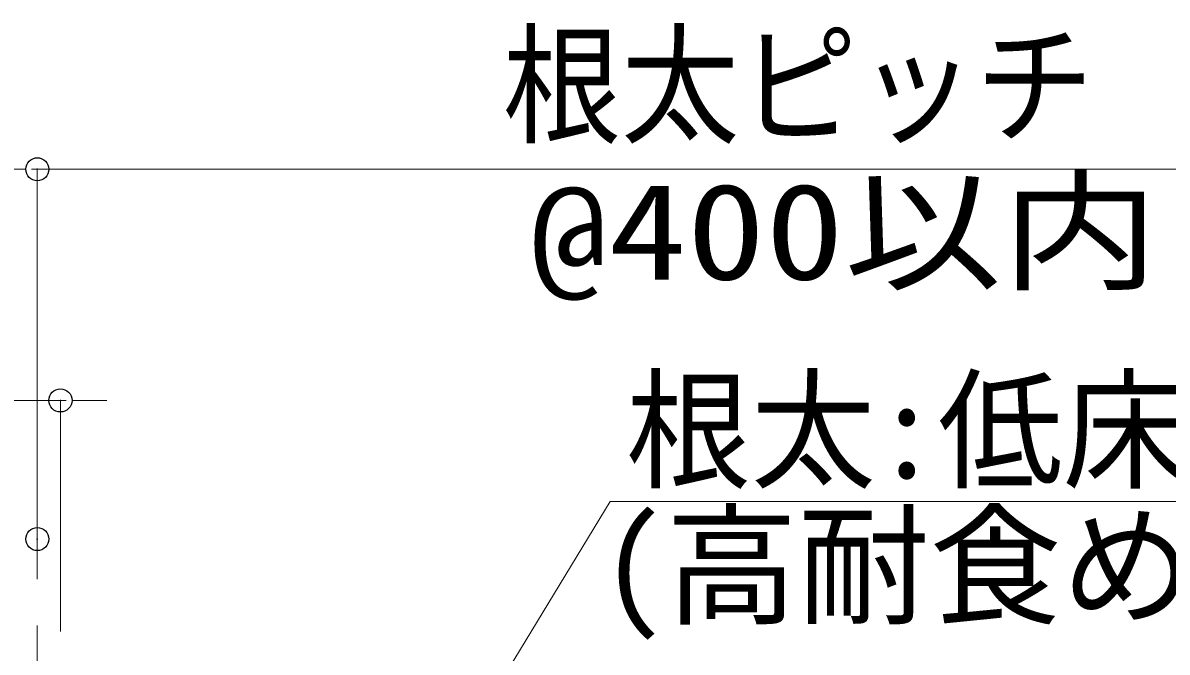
# Model space of a CAD drawing. Units: millimetres, scale not verified. Extents: x -4750 to 4750, y -3000 to 3000.
# Drawn here: x -729.6 to -605.9, y -1973 to -1904.9 of the extents above; entities that cross this region are included whole.
import ezdxf
from ezdxf.enums import TextEntityAlignment as Align

# ---------------------------------------------------------------- set-up
doc = ezdxf.new("R2010")
doc.units = ezdxf.units.MM
doc.header["$LTSCALE"] = 5
doc.header["$PDMODE"] = 32
doc.header["$PDSIZE"] = 2.5
doc.linetypes.add('CHAIN1', pattern=[8, 5, -1, 1, -1])
for name, color, linetype, lineweight in [('0-3_一般', 7, 'Continuous', 9), ('0-4_0', 7, 'Continuous', 9), ('0-6_文字', 7, 'Continuous', 9), ('0-7_寸法', 7, 'Continuous', 9)]:
    doc.layers.add(name, color=color, linetype=linetype, lineweight=lineweight)
doc.layers.add('0-9_Defpoints', color=7, linetype='Continuous')
doc.styles.add('ＭＳ ゴシック', font='')
doc.styles.get('ＭＳ ゴシック').set_extended_font_data('MS Gothic')

# ---------------------------------------------------------------- blocks, each defined once
blk = doc.blocks.new('_DOT')
at = {"layer": '0-4_0'}
for p, q in [((-10, 0), (-20, 0)), ((-5, 0), (5, 0))]:
    blk.add_line(p, q, dxfattribs=at)

msp = doc.modelspace()

# ---------------------------------------------------------------- linework, layer by layer
at = {"layer": '0-3_一般', "linetype": 'CHAIN1'}
msp.add_line((-728.054, -1940.106), (-728.054, -2144.807), dxfattribs=at)
at = {"layer": '0-6_文字'}
for p, q in [((-666.114, -1956.684), (-695.304, -2004.757)), ((-514.724, -1956.684), (-666.114, -1956.684))]:
    msp.add_line(p, q, dxfattribs=at)
at = {"layer": '0-7_寸法'}
for p, q in [((-728.054, -1955.764), (-728.054, -1920.764)), ((-728.054, -1920.764), (-581.793, -1920.764)), ((-730.554, -1945.764), (-725.554, -1945.764)), ((-725.554, -1970.764), (-725.554, -1945.764)), ((-723.05, -1945.764), (-720.547, -1945.764))]:
    msp.add_line(p, q, dxfattribs=at)
at = {"layer": '0-9_Defpoints'}
for p in [(-728.054, -1920.764), (-725.554, -1945.764), (-728.054, -1960.764)]:
    msp.add_point(p, dxfattribs=at)

# ---------------------------------------------------------------- block references
at = {"layer": '0-7_寸法', "xscale": 0.1251862, "yscale": 0.1251862}
msp.add_blockref('_DOT', (-728.054, -1920.764), dxfattribs=at)
at = {"layer": '0-7_寸法', "xscale": 0.1251862, "yscale": 0.1251862, "rotation": 180}
msp.add_blockref('_DOT', (-725.554, -1945.764), dxfattribs=at)

# ---------------------------------------------------------------- texts
at = {"layer": '0-6_文字', "style": 'ＭＳ ゴシック', "width": 0.95}
msp.add_text('根太:低床アイハット鋼', height=10.41, dxfattribs=at).set_placement((-664.399, -1957.29), align=Align.BOTTOM_LEFT)
at = {"layer": '0-6_文字', "style": 'ＭＳ ゴシック'}
msp.add_text('(高耐食めっき鋼板)', height=10.45, dxfattribs=at).set_placement((-667.206, -1972), align=Align.BOTTOM_LEFT)
at = {"layer": '0-7_寸法', "style": 'ＭＳ ゴシック'}
for s, width, p in [('根太ピッチ', 0.9, (-677.724, -1919.972)), ('@400以内', 1.2, (-674.836, -1935.814))]:
    msp.add_text(s, height=10.41, dxfattribs=dict(at, width=width)).set_placement(p, align=Align.BOTTOM_LEFT)

doc.saveas('drawing.dxf')
